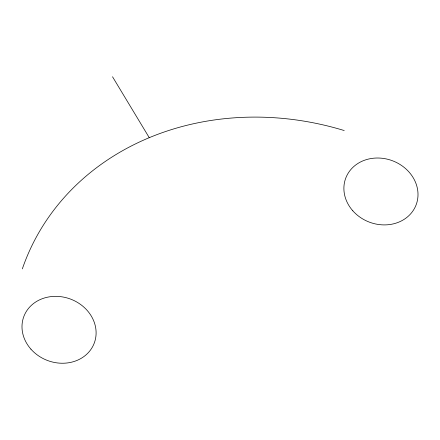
<?xml version="1.0" encoding="UTF-8"?>
<svg xmlns="http://www.w3.org/2000/svg" width="440" height="440" viewBox="0 0 440 440"><rect width="100%" height="100%" fill="white"/><g stroke="black" fill="none" stroke-linecap="round" stroke-linejoin="round"><path stroke-width="0.66" d="M112.525 76.758L149.243 137.66M22.336 268.889A272.882 237.738 20.9 0 1 344.229 130.548M30.916 349.145A37.637 32.791 20.9 0 0 94.006 343.75A37.637 32.791 20.9 0 0 52.228 296.494A37.637 32.791 20.9 0 0 30.916 349.145M352.814 210.804A37.637 32.791 20.9 0 0 415.905 205.409A37.637 32.791 20.9 0 0 374.127 158.153A37.637 32.791 20.9 0 0 352.814 210.804"/></g></svg>
